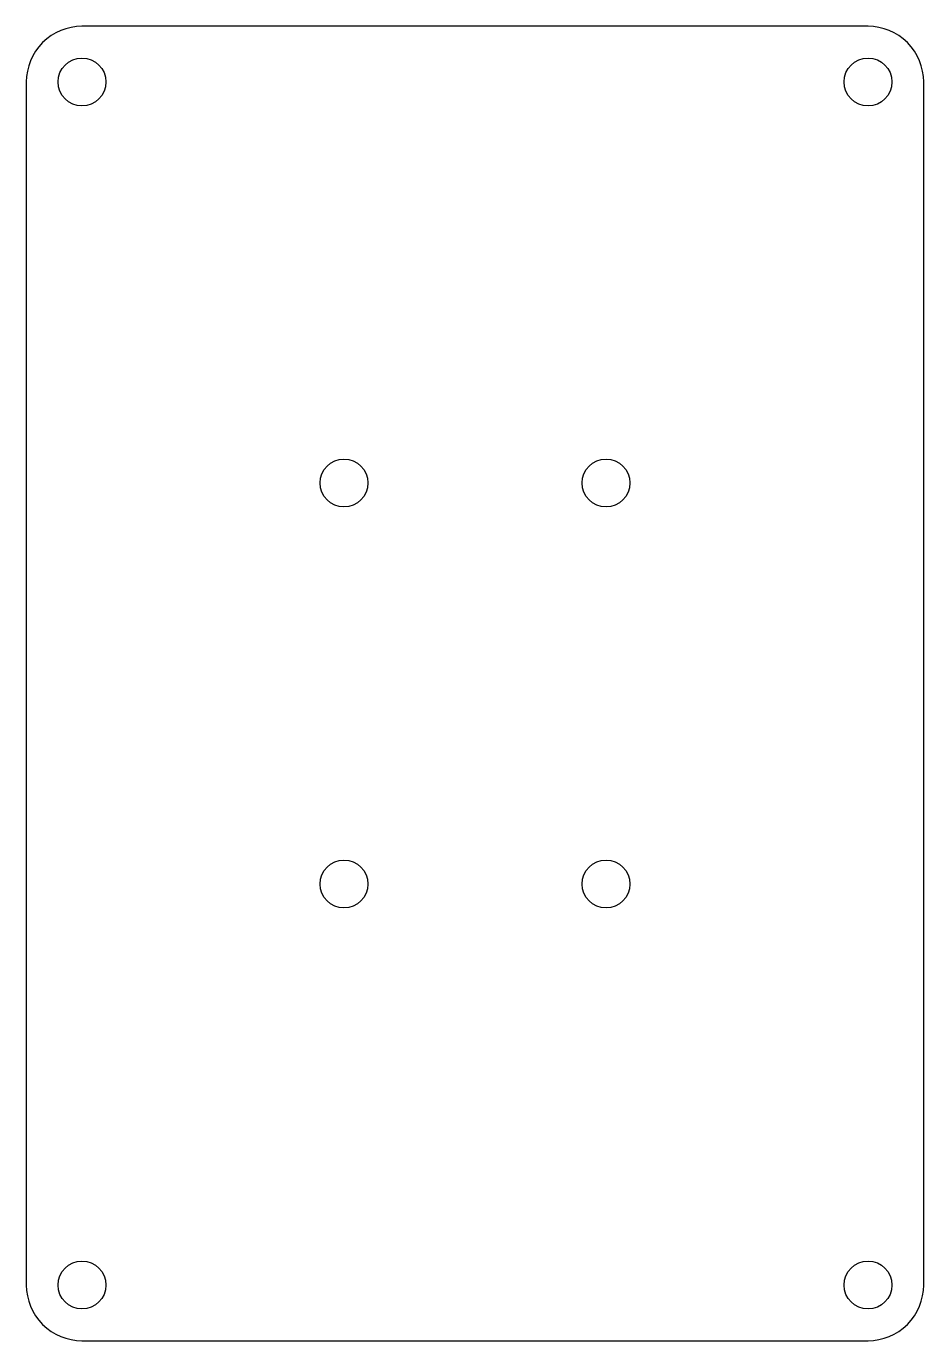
# Model space of a CAD drawing. Header units: millimetres. Extents: x -33 to 48, y 311 to 429.
import ezdxf

# ---------------------------------------------------------------- set-up
doc = ezdxf.new("R2010")
doc.units = ezdxf.units.MM
doc.layers.get('0').update_dxf_attribs({"linetype": 'CONTINUOUS'})

msp = doc.modelspace()

# ---------------------------------------------------------------- linework, layer by layer
msp.add_lwpolyline([(42.78, 311, 0.414214), (47.78, 316), (47.78, 424, 0.414214), (42.78, 429), (-27.78, 429, 0.414214), (-32.78, 424), (-32.78, 316, 0.414214), (-27.78, 311)], format="xyb", close=True)
for centre in [(-27.78, 424), (42.78, 424), (-4.26, 388), (19.26, 388), (-4.26, 352), (19.26, 352), (-27.78, 316), (42.78, 316)]:
    msp.add_circle(centre, 2.15)

doc.saveas('drawing.dxf')
